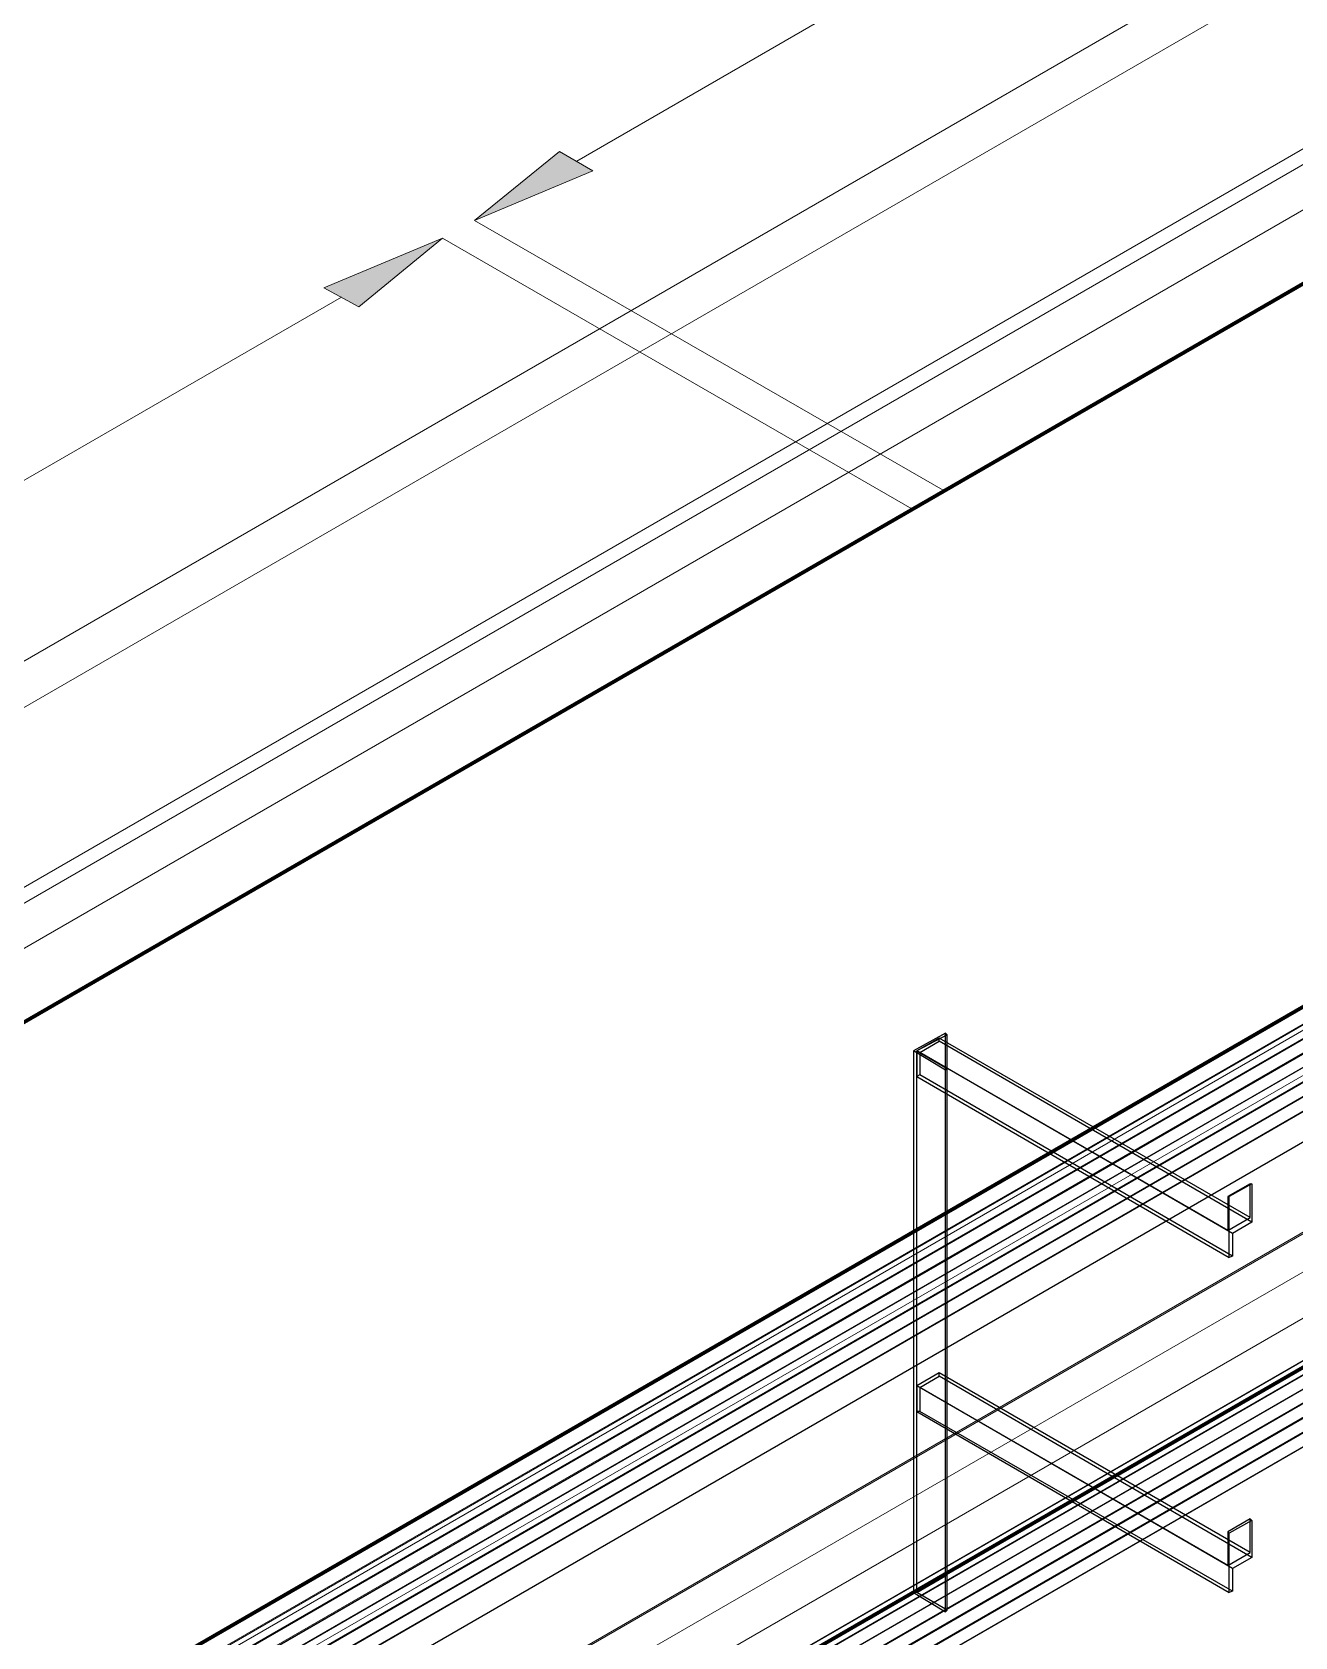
# Model space of a CAD drawing. Header units: inches. Extents: x -430764 to 256483, y 7374 to 217374.
# Drawn here: x 44139 to 60383, y 36061 to 56700 of the extents above; entities that cross this region are included whole.
import ezdxf

# ---------------------------------------------------------------- set-up
doc = ezdxf.new("R2010")
doc.units = ezdxf.units.IN
doc.header["$MEASUREMENT"] = 0
doc.layers.add('Background Stuff', color=252, linetype='Continuous', lineweight=5)
doc.layers.add('Layer 1', color=7, linetype='Continuous')

# ---------------------------------------------------------------- blocks, each defined once
blk = doc.blocks.new('block 3')
at = {"layer": 'Layer 1'}
h = blk.add_hatch(color=5, dxfattribs=at)
h.dxf.hatch_style = 2
h.paths.add_polyline_path([(377.47, -655), (379.63, -656.24), (372.01, -659.44)])
h = blk.add_hatch(color=5, dxfattribs=at)
h.dxf.hatch_style = 2
h.paths.add_polyline_path([(362.32, -663.77), (364.58, -665), (369.95, -660.57)])
at = {"layer": 'Layer 1', "color": 9, "lineweight": 0}
for points in [[(821.23, -414.72), (821.23, -411.73), (282.12, -722.93)], [(821.23, -411.73), (834.63, -419.46), (295.52, -730.77), (282.12, -722.93), (282.12, -725.92), (295.52, -733.66), (295.52, -730.77)], [(834.63, -422.46), (821.23, -414.72), (282.12, -725.92)], [(834.63, -419.46), (834.63, -422.46), (295.52, -733.66)], [(831.23, -490.08), (831.23, -420.5), (292.12, -731.7)], [(831.23, -420.5), (838.76, -424.82), (299.64, -736.03), (292.12, -731.7), (292.12, -801.38), (299.64, -805.71), (299.64, -736.03)], [(882.87, -447.3), (896.38, -455.13), (357.27, -766.33), (343.76, -758.6), (343.76, -761.49), (357.27, -769.32), (357.27, -766.33)], [(896.38, -458.02), (882.87, -450.29), (343.76, -761.49)], [(896.38, -455.13), (896.38, -458.02), (357.27, -769.32)], [(284.59, -805.81), (284.59, -797.05), (823.71, -485.75)], [(838.76, -494.51), (831.23, -490.08), (292.12, -801.38)], [(347.06, -841.89), (284.59, -805.81), (823.71, -494.61)]]:
    blk.add_lwpolyline(points, dxfattribs=at)
at = {"layer": 'Layer 1', "color": 42, "lineweight": 100, "true_color": 0xdca627}
for points in [[(299.64, -805.71), (299.64, -736.03), (838.76, -424.82), (838.76, -494.51), (878.96, -517.7)], [(299.64, -736.03), (339.85, -759.32), (878.96, -448.02)], [(339.85, -828.9), (299.64, -805.71), (838.76, -494.51)]]:
    blk.add_lwpolyline(points, dxfattribs=at)
at = {"layer": 'Layer 1', "lineweight": 0}
blk.add_lwpolyline([(838.76, -424.82), (838.76, -494.51), (299.64, -805.71)], dxfattribs=at)
at = {"layer": 'Layer 1', "color": 6, "lineweight": 0}
for points in [[(882.87, -450.29), (882.87, -447.3), (343.76, -758.6)], [(311.19, -777.05), (850.3, -465.75)], [(311.6, -776.74), (850.71, -465.54)], [(312.01, -777.46), (851.13, -466.26)], [(312.01, -777.46), (851.13, -466.26)], [(312.43, -777.26), (851.54, -465.96)], [(311.6, -777.67), (850.71, -466.47)], [(312.43, -778.19), (851.54, -466.88)], [(312.84, -777.98), (851.95, -466.68)], [(312.84, -777.98), (851.95, -466.68)], [(313.15, -777.67), (852.36, -466.47)], [(313.15, -778.6), (852.36, -467.4)], [(313.56, -778.39), (852.67, -467.19)], [(313.56, -778.39), (852.67, -467.19)], [(313.97, -778.19), (853.08, -466.88)], [(314.8, -778.6), (853.91, -467.4)], [(313.97, -779.11), (853.08, -467.81)], [(314.38, -778.91), (853.5, -467.6)], [(314.38, -778.91), (853.5, -467.6)], [(314.8, -779.53), (853.91, -468.33)], [(315.21, -779.32), (854.32, -468.12)], [(315.21, -779.32), (854.32, -468.12)], [(315.62, -779.11), (854.73, -467.81)], [(315.62, -780.04), (854.73, -468.74)], [(316.03, -779.83), (855.15, -468.53)]]:
    blk.add_lwpolyline(points, dxfattribs=at)
at = {"layer": 'Layer 1', "color": 254, "lineweight": 25, "true_color": 0xdddcdb}
for points in [[(878.96, -517.7), (878.96, -448.02), (339.85, -759.32)], [(878.96, -448.02), (878.96, -448.02), (886.58, -452.35), (347.47, -763.65), (339.85, -759.32), (339.85, -828.9), (347.47, -833.33), (347.47, -763.65)]]:
    blk.add_lwpolyline(points, dxfattribs=at)
at = {"layer": 'Layer 1', "color": 3, "lineweight": 0}
for points in [[(311.19, -798.6), (850.3, -487.4)], [(311.6, -798.39), (850.71, -487.19)], [(312.01, -799.11), (851.13, -487.81)], [(312.01, -799.11), (851.13, -487.81)], [(312.43, -798.8), (851.54, -487.6)], [(311.6, -799.32), (850.71, -488.12)], [(312.43, -799.73), (851.54, -488.53)], [(312.84, -799.52), (851.95, -488.32)], [(312.84, -799.52), (851.95, -488.32)], [(313.15, -799.32), (852.36, -488.12)], [(313.15, -800.25), (852.36, -489.04)], [(313.56, -800.04), (852.67, -488.74)], [(313.56, -800.04), (852.67, -488.74)], [(313.97, -799.73), (853.08, -488.53)], [(314.8, -800.25), (853.91, -489.04)], [(313.97, -800.66), (853.08, -489.46)], [(314.38, -800.45), (853.5, -489.25)], [(314.38, -800.45), (853.5, -489.25)], [(314.8, -801.17), (853.91, -489.97)], [(315.21, -800.97), (854.32, -489.66)], [(315.21, -800.97), (854.32, -489.66)], [(315.62, -800.66), (854.73, -489.46)], [(315.62, -801.59), (854.73, -490.38)], [(316.03, -801.38), (855.15, -490.18)]]:
    blk.add_lwpolyline(points, dxfattribs=at)
at = {"layer": 'Layer 1', "color": 5, "lineweight": 0}
for points in [[(378.6, -655.62), (404.99, -640.37)], [(377.47, -655), (379.63, -656.24), (372.01, -659.44), (377.47, -655)], [(377.47, -655), (379.63, -656.24), (372.01, -659.44), (377.47, -655)], [(402.31, -676.86), (372.01, -659.44)], [(362.32, -663.77), (364.58, -665), (369.95, -660.57), (362.32, -663.77)], [(362.32, -663.77), (364.58, -665), (369.95, -660.57), (362.32, -663.77)], [(400.15, -677.99), (369.95, -660.57)], [(363.45, -664.38), (337.68, -679.23)]]:
    blk.add_lwpolyline(points, dxfattribs=at)
at = {"layer": 'Layer 1', "color": 255, "lineweight": 25}
for points in [[(402.42, -746.54), (402.31, -746.54), (402.31, -711.7), (400.25, -712.83), (400.25, -747.67), (402.31, -746.54)], [(420.46, -724.38), (421.9, -723.55), (401.9, -712.01), (400.46, -712.83)], [(400.66, -712.94), (401.9, -712.21), (401.9, -712.01)], [(401.9, -712.01), (401.9, -712.01)], [(402.31, -711.7), (402.42, -711.8)], [(402.31, -711.7), (402.31, -711.7)], [(402.42, -711.8), (402.42, -711.8)], [(400.25, -747.67), (402.31, -748.91), (402.31, -714.07), (400.25, -712.83)], [(400.25, -712.83), (400.25, -712.83)], [(402.42, -748.81), (400.46, -747.67), (400.46, -712.83), (402.42, -713.97), (402.31, -714.07)], [(400.46, -712.83), (400.46, -712.83)], [(422, -721.39), (422, -723.86), (420.76, -724.58), (420.76, -726.03), (420.56, -726.13), (420.56, -722.21), (420.46, -722.21), (420.46, -724.38), (400.46, -712.83), (400.46, -714.48)], [(400.46, -712.83), (400.46, -712.83)], [(420.76, -724.58), (400.66, -712.94), (400.66, -714.38), (400.46, -714.48), (420.56, -726.13)], [(400.66, -712.94), (400.66, -712.94)], [(422, -723.86), (401.9, -712.21)], [(401.9, -712.21), (401.9, -712.21)], [(402.31, -748.91), (402.42, -748.81), (402.42, -713.97)], [(402.31, -714.07), (402.31, -714.07)], [(402.42, -713.97), (402.42, -713.97)], [(400.46, -714.48), (400.46, -714.48)], [(420.76, -726.03), (400.66, -714.38)], [(400.66, -714.38), (400.66, -714.38)], [(421.9, -723.55), (421.9, -721.39), (420.46, -722.21)], [(421.9, -721.39), (422, -721.39), (420.56, -722.21)], [(420.46, -745.92), (421.9, -745.1), (401.9, -733.55), (400.46, -734.38)], [(422, -743.04), (422, -745.41), (420.76, -746.13), (420.76, -747.57), (420.56, -747.67), (420.56, -743.86), (420.46, -743.76), (420.46, -745.92), (400.46, -734.38), (400.46, -736.03)], [(420.76, -746.13), (400.66, -734.48), (400.66, -736.03), (400.46, -736.03), (420.56, -747.67)], [(422, -745.41), (401.9, -733.76)], [(420.76, -747.57), (400.66, -736.03)], [(421.9, -745.1), (421.9, -742.93), (420.46, -743.76)], [(421.9, -742.93), (422, -743.04), (420.56, -743.86)], [(421.9, -742.93), (421.9, -742.93)], [(420.46, -743.76), (420.46, -743.76)], [(420.56, -746.02), (420.56, -743.86), (420.46, -743.76), (420.46, -745.92), (420.56, -746.02)], [(420.56, -743.86), (420.56, -743.86)], [(420.46, -745.92), (420.46, -745.92)], [(421.9, -745.1), (421.9, -745.1)], [(422, -745.41), (422, -745.41)], [(420.76, -746.13), (420.76, -746.13)], [(420.56, -747.67), (420.56, -747.67)], [(420.76, -747.57), (420.76, -747.57)]]:
    blk.add_lwpolyline(points, dxfattribs=at)
at = {"layer": 'Layer 1', "color": 7, "lineweight": 25, "true_color": 0xffffff}
for points in [[(420.46, -722.21), (420.46, -722.21)], [(420.56, -722.21), (420.56, -722.21)], [(421.9, -721.39), (421.9, -721.39)], [(420.46, -724.38), (420.46, -724.38)], [(421.9, -723.55), (421.9, -723.55)], [(422, -723.86), (422, -723.86)], [(420.76, -724.58), (420.76, -724.58)], [(420.56, -726.13), (420.56, -726.13)], [(420.76, -726.03), (420.76, -726.03)], [(400.46, -736.03), (400.46, -736.03)], [(402.31, -746.54), (402.31, -746.54)], [(402.42, -746.54), (402.42, -746.54)], [(400.25, -747.67), (400.25, -747.67)], [(400.46, -747.67), (400.46, -747.67)], [(402.31, -748.91), (402.31, -748.91)], [(402.42, -748.81), (402.42, -748.81)]]:
    blk.add_lwpolyline(points, dxfattribs=at)
at = {"layer": 'Layer 1', "color": 251, "lineweight": 25}
for points in [[(400.66, -734.48), (401.9, -733.76), (401.9, -733.55)], [(401.9, -733.55), (401.9, -733.55)], [(400.46, -734.38), (400.46, -734.38)], [(400.66, -734.48), (400.66, -734.48)], [(401.9, -733.76), (401.9, -733.76)], [(400.66, -736.03), (400.66, -736.03)]]:
    blk.add_lwpolyline(points, dxfattribs=at)
at = {"layer": 'Layer 1', "color": 255, "lineweight": 25}
blk.add_open_spline([(402.42, -746.54), (402.42, -746.54), (400.46, -747.67), (400.46, -747.67), (400.46, -747.67), (402.42, -746.54), (402.42, -746.54), (402.42, -746.54), (402.42, -711.8), (402.42, -711.8), (402.42, -711.8), (400.46, -712.83), (400.46, -712.83)], degree=3, knots=[0, 0, 0, 0, 1, 1, 1, 2, 2, 2, 3, 3, 3, 4, 4, 4, 4], dxfattribs=at)
blk = doc.blocks.new('Isometric')
at = {"layer": 'Layer 1', "xscale": 200, "yscale": 200, "zscale": 200}
blk.add_blockref('block 3', (-56424, 145185), dxfattribs=at)

msp = doc.modelspace()

# ---------------------------------------------------------------- block references
at = {"layer": 'Background Stuff'}
msp.add_blockref('Isometric', (31851.58203, 40980.31673), dxfattribs=at)

doc.saveas('drawing.dxf')
